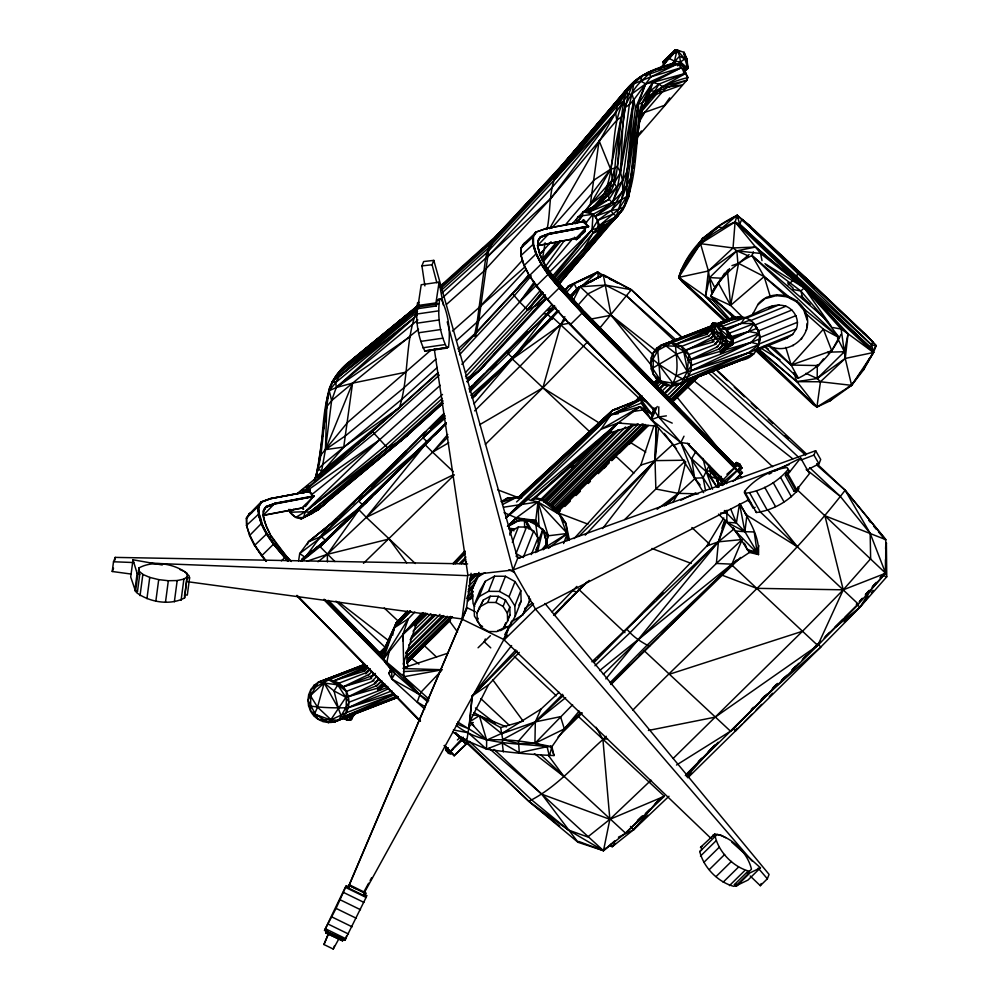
<?xml version="1.0" encoding="UTF-8"?>
<svg xmlns="http://www.w3.org/2000/svg" width="999" height="999" viewBox="0 0 999 999"><rect width="100%" height="100%" fill="white"/><g stroke="black" fill="none" stroke-linecap="round" stroke-linejoin="round"><path stroke-width="1.5" d="M424.725 709.103L391.795 678.995L391.808 670.341L389.573 666.52M664.185 63.886L664.185 60.827L675.087 50.262L679.158 51.611M364.722 664.385L318.369 682.217L314.073 685.401L310.776 689.672L310.602 711.051C316.346 722.776 333.441 726.635 342.882 717.07L394.405 694.667M318.369 682.217C328.259 676.735 341.308 681.568 346.353 691.408L346.166 712.786L342.882 717.07L340.996 715.571L338.286 708.179L334.041 690.921L324.151 683.016L318.369 682.217L307.942 700.224L308.579 705.794L310.602 711.051L328.296 722.602L331.144 721.503M579.158 711.063L564.348 728.92L551.898 746.703L554.02 755.556C531.618 754.695 508.853 752.497 486.563 749.138L486.65 740.122L479.345 715.696L474.05 712.549M712.112 325.686L660.876 345.417C642.744 354.932 650.599 385.414 670.804 385.801C680.094 374.937 676.473 359.403 675.524 346.303L676.485 344.031L707.192 330.494M817.319 364.722L817.182 378.509L820.454 381.768L851.573 385.339L863.436 370.042L873.501 352.497L876.135 345.642L865.808 334.54L807.991 279.957L749.45 225.412L737.175 215.297C710.913 227.997 687.474 248.813 678.746 277.397L681.743 281.219L724.7 321.503M438.249 299.45L441.183 299.026C448.476 313.511 450.724 331.243 448.464 347.252L424.825 350.999C417.532 336.501 415.297 318.781 417.545 302.759L419.13 302.235M438.861 299.363L437.275 299.887L436.338 305.969L418.469 308.579L419.105 303.883M446.878 347.789C439.585 333.291 437.35 315.572 439.597 299.55L441.183 299.026M658.803 406.843L658.666 416.958L680.868 442.507L710.301 489.06M290.147 560.639L276.898 544.88L270.829 535.851C267.045 526.923 262.088 519.455 263.436 510.551L266.034 506.543L274.725 503.459L263.024 515.459M576.548 238.286L537.549 245.604L549.163 233.479L540.559 236.701L537.962 240.709C536.925 253.521 544.443 264.947 551.423 275.037L545.342 265.996M718.556 487.337L717.145 477.597L721.041 476.498L722.215 485.452M456.293 725.474C482.355 745.828 516.308 742.582 547.09 746.715L549.388 756.081L551.898 746.703L547.09 746.715L534.927 743.331L535.314 721.877L540.983 709.103L559.09 692.282M571.903 224.101L583.241 211.776L585.901 210.602L589.41 211.813C599.288 203.596 610.676 196.091 614.335 183.017C614.485 155.419 620.067 128.172 623.726 100.887C628.683 76.898 654.145 68.681 674.637 62.837C680.831 65.285 685.426 71.503 687.899 77.56L686.8 80.245L637.237 137.363M406.543 667.719L403.821 667.245L403.983 661.013M351.573 717.869L351.473 719.355L353.421 714.347L350.661 720.179L347.053 720.092L343.044 718.318L349.163 720.267L355.906 713.174L352.585 716.458L350.661 720.179L347.053 720.092L345.442 718.718M418.469 308.579L418.094 305.494L421.216 284.752L439.085 282.155L443.331 305.02M436.338 305.969L435.964 302.897L439.085 282.155M421.391 613.349L402.947 634.377L402.772 640.584L402.947 634.377L408.316 618.793L414.797 612.062M656.256 425.611L655.044 460.626L655.856 489.011L624.737 519.505M349.325 715.996L349.163 720.267L353.509 714.273L351.298 716.47L349.325 715.996L346.341 718.968L344.106 717.632M684.215 72.777L684.49 66.783M684.352 72.515L684.502 68.431M656.405 425.699L655.044 460.626L602.584 528.583M567.007 540.784L567.32 533.466L565.921 523.476C558.641 511.625 549.35 500.024 534.827 497.552M319.093 464.385L318.931 460.289C325.749 426.898 318.881 382.567 351.261 360.339L417.582 306.231L342.819 368.756C332.105 377.934 326.136 392.607 326.773 406.63C322.065 430.794 323.501 456.705 314.535 479.87L315.834 477.347L318.931 460.289L329.383 388.349L332.355 381.618L336.651 374.762L341.683 369.106L351.261 360.339L417.432 305.906M664.26 64.947L662.886 61.876L674.612 50.375L676.723 51.711M732.941 527.397L749.437 552.472L758.478 554.52C759.914 536.076 748.338 519.305 739.897 503.646M798.213 272.153L798.276 270.904L797.414 271.591L799.774 273.451M288.199 560.801L273.876 543.856L261.601 555.856L254.62 545.379L267.033 533.553C262.05 525.611 258.192 514.76 258.154 506.418L246.466 517.944L246.641 525.924L246.566 517.819M270.966 535.614L287.1 557.305M556.293 281.443L583.453 249.463L592.907 233.192L591.995 229.795L593.044 214.236C609.415 206.244 624.2 193.756 631.168 176.548L641.982 103.247L652.797 82.43L681.368 67.657L687.899 77.56C670.154 81.881 654.083 89.535 641.982 103.247L638.261 104.071L635.476 108.192L627.16 170.979L621.478 199.875L616.495 215.834L583.453 249.463L554.982 280.269M711.375 325.761L712.662 323.276L716.271 323.364L725.873 328.933L732.529 338.624L733.129 344.068C727.035 350.624 719.929 342.844 715.659 338.386L711.738 325.599L712.662 323.276C723.076 323.426 732.891 333.803 733.129 344.068L728.696 346.665L722.015 353.221M440.921 286.488L493.643 239.136L560.489 167.158L625.012 91.284C637.549 74.563 657.492 67.258 677.547 63.936L650.923 76.823L645.666 83.841L638.261 104.071L627.16 170.979L622.589 180.732L616.67 187.3L609.053 199.325L589.41 211.813L595.317 216.284L612.3 202.522C628.958 163.898 614.26 118.394 634.328 81.419C645.716 71.329 660.814 68.094 674.637 62.837L676.885 64.448M726.972 330.994L731.83 337.824L730.818 344.967L728.696 346.665L733.129 344.068M656.331 378.846L670.804 385.801L676.136 385.352L681.106 383.441L687.3 371.516L688.873 354.608C683.828 344.767 670.779 339.935 660.876 345.417L650.449 363.424L652.784 368.668L661.013 381.143L665.496 384.827M591.495 208.828L614.335 183.017C622.514 153.534 613.423 120.092 631.98 93.806C636.188 83.916 645.204 78.546 651.76 70.817M725.274 321.054L678.746 277.397L708.416 270.966L733.041 247.939L735.089 222.003L737.175 215.297L807.991 279.957L872.751 341.845L870.366 347.377L873.501 352.497L863.91 368.007M767.881 345.192C785.763 355.969 809.977 339.672 807.492 319.093C804.807 296.341 773.263 286.326 758.253 303.846L752.946 313.848L753.321 312.887M806.742 327.922L807.117 323.514M677.547 63.936L649.412 74.101L642.057 75.787L633.741 83.866L631.98 93.806L633.728 99.912L627.16 170.979L626.685 196.716L624.263 206.83L618.331 215.422L605.107 228.034L556.768 282.143M322.977 721.628L323.164 719.655L338.586 720.242L349.013 702.235L388.311 687.037M725.149 520.029L718.418 541.833L716.37 563.448L603.321 674.337M547.09 746.715L519.268 752.709L502.247 742.981L486.563 749.138L466.795 740.671L469.767 721.703L472.227 695.953L511.613 645.579M654.02 407.904L651.872 414.41L651.36 419.705L676.523 448.788M558.791 284.353L623.001 209.515L626.298 202.859L628.908 196.516L638.261 104.071L652.797 82.43L686.038 73.202L662.412 86.613L647.115 100.2L656.593 94.068L681.98 84.965L667.182 87.1L662.412 86.613L658.841 84.166L652.797 82.43L645.666 83.841L631.98 93.806L627.859 94.855L615.584 112.837L550.611 198.651L483.703 271.341L446.478 304.433M320.866 475.087L325.449 449.637L331.631 400.599L336.263 387.512L335.839 382.43L339.323 376.186L417.507 309.228L342.819 368.756L332.355 381.618L335.839 382.43L417.008 315.347M640.334 114.885L639.722 120.667C632.929 160.052 639.76 216.383 592.907 233.192L553.708 279.233M658.541 427.734L655.044 460.626L585.189 535.189M322.752 436.276L323.251 431.668M323.589 428.608L324.263 422.477M324.588 419.405L325.087 414.81M325.424 411.738L326.598 400.999L328.159 396.878M726.935 510.227L726.797 522.277L758.478 554.52L747.289 549.687L744.105 543.331M547.015 229.458C551.748 207.804 547.152 180.906 563.711 163.374L628.471 87.238L634.328 81.419L627.697 88.973M504.095 512.637L516.296 517.857L534.515 522.477L535.764 520.417L537.986 501.948L541.47 499.562L559.715 514.61L569.23 540.397M708.378 336.526L711.713 333.241L712.387 327.684L717.257 326.311L717.881 324.737L739.735 316.808C765.346 318.394 766.283 356.918 740.808 360.327L681.106 383.441L672.789 383.216L661.013 381.143L653.109 374.25L653.296 352.872L671.178 343.057L711.001 327.709M340.197 459.178L399.463 407.617C409.403 376.074 404.682 341.096 416.933 310.352M551.898 746.703C530.481 742.269 508.603 738.473 486.65 740.122L469.767 721.703L470.467 716.096M536.95 551.748L537.662 545.929M738.323 534.652L735.426 531.006L744.879 531.693L746.877 515.496L739.56 503.708L736.375 522.939L744.879 531.693L757.117 552.26L758.903 545.641M474.375 336.226L477.172 322.015L485.502 259.203L486.925 252.547L490.859 243.344L496.865 235.352L563.711 163.374L608.403 111.413M597.377 204.845C619.917 174.95 607.08 133.304 623.726 100.887L618.219 104.82L553.771 180.569L486.925 252.547L442.22 292.695M632.192 172.914L631.805 175.986L632.292 172.902M632.779 168.319L633.166 165.26M549.525 228.659L615.584 112.837L618.643 101.536L625.012 91.284L634.328 81.419M552.947 278.359L591.995 229.795L597.827 220.367L611.188 210.577L622.739 190.971L622.589 180.732L620.479 172.265L617.407 166.796L625.074 107.505L623.726 100.887M130.732 574L112.238 571.49L113.511 561.763L115.235 557.392L467.619 563.911M114.873 560.164L115.235 557.392M187.737 581.73L462.013 618.943L467.694 575.674L150.799 563.224M471.078 573.276L466.62 607.28L462.013 618.943M592.12 208.242L608.478 195.205L616.67 187.3L614.335 183.017L620.479 172.265L629.37 104.683L631.98 93.806M162.275 564.972L132.992 559.777L130.707 576.997L135.564 591.308L137.487 591.445L139.773 574.225L138.749 573.339L138.611 570.204M134.84 590.609L137.125 573.389L132.992 559.777M135.564 591.308L137.85 574.088L137.125 573.389M138.511 570.991L138.911 567.956C153.409 560.014 174.45 563.611 187.325 573.501L184.64 597.889C170.142 605.831 149.101 602.235 136.226 592.345M138.636 574.125L138.911 567.956M140.035 595.666L142.857 574.413L139.048 571.091M146.94 598.651L149.75 577.41L142.857 574.413M155.881 600.874L158.704 579.62L149.75 577.41M165.509 601.972L168.332 580.731L177.185 580.544L183.891 579.108L187.462 576.635M174.363 601.798L177.185 580.544M181.081 600.362L183.891 579.108M189.598 577.859L187.312 595.067L184.827 594.904L187.113 577.697L189.598 577.859L189.011 575.736L184.765 571.903M365.634 665.609L328.659 679.857L310.776 689.672L308.679 694.73L307.942 700.224L318.044 719.243L323.164 719.655M328.659 679.857L337.674 684.814L346.353 691.408C349.762 698.064 349.812 706.218 346.166 712.786L330.694 719.979L328.296 722.602M631.206 180.507L628.908 196.516L626.685 196.716L614.972 203.197L595.317 216.284L599.65 225.362L618.331 215.422L612.524 220.429L592.907 233.192L599.65 225.362L618.793 209.153L626.685 196.716L631.168 176.548L639.472 113.799L641.982 103.247L650.337 90.909L658.841 84.166L686.038 73.202M671.178 343.057L688.873 354.608C694.193 364.385 691.071 377.959 681.106 383.441M732.529 338.624L731.942 339.672L733.229 342.57L728.296 336.263L725.873 328.933L720.279 325.15L711.85 324.101L709.927 329.058L713.373 335.901L711.151 338.087L713.373 335.901L714.71 327.322L714.235 324.163L712.662 323.276M885.576 549.013L886.388 542.894L886.762 576.773L860.064 607.092L820.866 646.977L687.811 777.809M441.57 287.612L490.859 243.344L557.704 171.366L633.741 83.866L650.923 76.823L681.368 67.657L645.666 83.841L633.728 99.912L622.589 180.732L612.3 202.522L589.41 211.813M755.094 350.012L813.411 404.72L816.92 407.055L820.454 381.768L845.254 358.441L873.501 352.497L871.702 345.017L741.807 219.393L739.697 224.226L870.366 347.377L804.245 288.199L755.581 247.053L735.089 222.003C710.027 232.33 687.1 250.799 678.746 277.397L726.922 321.603M632.941 168.294L633.378 165.222M633.816 162.15L634.477 157.542M634.914 154.47L639.722 120.667L642.394 108.441L648.114 98.064L652.797 82.43M729.307 346.004L723.751 351.448L729.307 346.004L729.532 344.543M298.564 561.076L299.7 553.583L308.466 541.808L336.7 519.08L308.466 541.808L307.255 544.617M542.507 258.629L545.129 242.782M577.385 289.66L577.897 287.899L600.811 276.298L578.658 287.525L570.329 296.803M503.583 507.205L537.986 501.948L548.151 535.402L545.417 547.277L567.32 533.466L537.986 501.948L528.983 499.887M506.481 726.935L479.345 715.696L469.767 721.703L470.529 717.17M617.407 166.796L614.635 168.094L608.478 195.205L609.053 199.325L612.3 202.522L614.972 203.197M628.746 194.268L629.283 191.234M629.807 188.187L630.344 185.14M791.895 310.015L754.345 325.274L758.416 330.894L759.989 337.5L758.84 344.093L796.39 328.821C799.699 319.855 794.567 309.827 785.938 306.231C770.279 301.273 756.418 315.085 741.87 318.469M734.003 466.108L736.488 462.574L739.697 464.098L741.87 467.944L738.548 471.228M620.479 172.265L633.728 99.912L629.37 104.683L625.074 107.505M885.564 547.415L886.388 542.894M347.053 720.092L346.341 718.968L346.865 716.096M395.454 626.323L396.029 623.289L405.469 613.136L402.447 618.381M443.044 403.321L407.517 435.239L330.194 498.888L318.069 509.977L301.174 518.856L295.766 517.382L291.983 514.56L289.96 512.262L290.522 509.478M585.514 210.777L590.284 204.633L610.614 169.206L621.216 117.095L616.758 120.242L550.611 198.651L443.094 297.29M326.673 931.455L343.419 939.072L342.557 940.821L325.911 933.041L326.561 930.019M488.586 250.761L478.833 320.242L475.649 335.826M427.834 701.997L394.942 673.563L386.438 664.085L389.36 650.486M392.619 635.376L394.243 627.822L405.469 613.136M673.813 63.861L677.11 49.987L684.103 52.398L686.95 58.966L687.787 68.431L683.94 72.403M430.407 350.574L347.577 422.415L320.504 455.532L315.871 476.511L313.911 480.569M719.829 351.598L725.399 346.166L732.317 344.892L733.016 341.783L731.83 337.824L728.296 336.263L714.235 324.163L711.738 325.599L709.927 329.058L705.469 333.429M609.053 199.325L583.241 211.776L582.355 215.759L576.91 223.264M546.416 541.308L543.031 530.457L548.151 535.402L545.417 547.277L546.79 543.806L546.653 539.647M348.139 887.886L349.438 884.839L365.896 892.881L365.721 893.643L364.598 895.916L348.139 887.886L348.514 886.75M685.714 461.725L678.259 493.369L672.889 502.41M537.512 551.648L543.019 529.37M524.2 265.172L529.195 275.412L536.201 286.114L548.501 274.013L541.446 263.674L536.376 253.596L524.063 265.547L521.128 255.432L533.466 243.981L533.404 236.576L536.238 232.218L523.926 243.594L520.941 248.252L521.166 256.069L521.078 247.977L533.404 236.576M581.231 221.928L583.466 219.78L587.724 225.961L576.798 237.562L576.236 239.673L580.044 236.938M363.711 664.747L323.339 680.307L324.151 683.016L317.532 707.167L313.811 715.646M526.773 343.656L557.654 310.814M485.364 444.368L542.894 387.799L560.714 324.837L564.885 316.683M628.334 195.704L624.263 206.83L616.495 215.834L601.111 228.971L583.453 249.463M303.534 516.958L301.174 518.856L303.521 517.644L305.307 511.713L379.495 439.885L440.234 385.327M521.078 247.977L523.926 243.594L526.461 242.645M437.325 367.445L401.798 399.35L322.827 464.498L318.157 469.093L315.871 476.511L316.995 473.826M258.941 513.823L246.528 525.399L249.6 535.501L261.276 523.613C262.987 519.955 256.468 511.8 258.891 506.418L261.713 502.06L270.567 498.738L309.965 491.308L270.155 498.576L261.126 501.948L249.325 514.023M263.936 509.34L266.034 506.543M540.559 236.701L538.461 239.498M538.036 248.152L540.909 256.88L538.161 247.752M403.221 664.11L416.87 621.977L425.174 612.837M318.931 460.289L320.504 455.532M363.973 894.305L366.683 895.628L366.084 897.452L344.842 940.334L324.525 930.406L345.304 887.287L346.366 885.701L349.076 887.025M324.525 930.406L336.051 908.378L346.366 885.701M344.842 940.334L346.528 936.038M364.598 895.916L364.972 894.792M574.063 538.611L640.834 465.097L654.07 425.362M393.606 630.357L396.029 623.289L407.617 610.876M660.564 382.442L657.704 350.399L656.593 348.589L660.863 346.84M798.213 272.14L796.628 276.323M428.683 700.724L419.842 694.767L391.795 678.995L394.942 673.563L383.241 659.253L394.243 627.822L410.139 610.739M721.927 528.121L724.4 521.116M488.573 250.774L495.304 237.35L504.595 228.609M545.279 548.076L546.79 543.806L544.617 533.678M333.766 381.568L335.277 377.347L338.386 374.325M714.135 288.786L710.689 296.179L734.602 318.544M712.399 291.371C722.389 276.323 735.539 263.336 751.985 255.519L753.333 251.873M563.573 543.531L567.32 533.466L545.054 536.188L546.79 543.806L543.369 549.787M542.869 529.258L538.199 541.558L535.664 523.301M667.182 87.1L662.512 91.696L656.955 91.371L648.114 98.064L640.958 112.188L656.593 94.068L656.955 91.371L686.8 80.245L662.412 86.613M729.47 318.831L712.874 300.324L705.494 296.291L678.746 277.397L700.511 243.669L702.584 238.212L718.718 226.773M605.831 678.908L718.418 541.833L726.61 520.392M351.473 719.355L353.384 715.671M711.85 324.101L709.927 329.058L712.387 327.684L707.092 334.315M758.041 345.929C761.325 339.897 760.251 331.955 755.656 326.923M406.83 612.05L396.029 623.289L382.729 657.504L386.438 664.085M112.238 571.49L113.524 568.206M424.9 285.901L421.928 265.896L423.651 261.538L433.803 260.377L517.657 558.341L513.061 570.004L535.452 609.04L752.097 861.038M436.863 282.792L432.08 264.747L433.803 260.377M446.141 422.989L425.961 442.52L425.087 444.73L366.308 517.37L327.322 554.333L318.007 561.763M390.884 668.319L388.848 673.501L391.795 678.995M339.26 938.148L333.241 949.05L323.938 944.517L328.708 932.991M474.812 606.256L473.114 603.783L472.04 589.273L478.996 572.427M472.04 589.273L479.77 573.613M348.351 887.224L467.107 607.729L475.387 611.763M333.241 949.05L334.528 945.778M482.579 626.473L480.169 625.149L474.413 616.033L474.075 605.544L480.044 590.409L485.214 581.368L494.493 576.186L505.419 576.273L515.047 581.58L520.804 590.696L521.141 601.173L515.172 616.321L510.002 625.362L500.724 630.531L497.602 630.519M474.075 605.544L479.245 596.515L485.214 581.368M477.01 612.999L483.304 600.087L490.209 596.228L498.351 596.291L505.519 600.249L509.802 607.03L510.052 614.847L507.617 621.028L503.771 627.759L496.853 631.605L488.723 631.555L481.555 627.597L477.272 620.804L477.01 612.999L483.304 600.087M509.815 535.039L511.463 530.856L518.381 526.997L526.51 527.06L533.678 531.018L537.962 537.799L538.211 545.604L535.464 552.597M479.245 596.515L488.523 591.333L494.493 576.186M477.272 620.804L478.246 618.331M480.869 606.268L487.774 602.422L490.209 596.228M512.325 542.37L518.381 526.997M488.523 591.333L499.45 591.42L505.419 576.273M487.774 602.422L495.916 602.484L498.351 596.291M526.51 527.06L516.046 553.608L522.027 556.905M485.302 638.985L484.215 641.733L490.759 647.876M507.617 621.028L507.367 613.224L503.084 606.43L505.519 600.249M523.226 557.567L533.678 531.018M515.172 616.321L514.835 605.844L509.078 596.728L515.047 581.58M507.367 613.224L509.802 607.03M531.356 554.57L537.962 537.799M503.771 627.759L505.719 622.814M514.835 605.844L520.804 590.696M364.061 893.143L503.883 639.547L508.479 627.884L505.719 626.535M710.876 838.261L504.12 639.909L508.716 628.234L533.541 603.833M510.002 625.362L511.638 621.228M511.538 621.715L522.814 614.822L525.636 607.679M522.814 614.822L530.556 599.163M757.866 304.807L766.483 297.44M766.108 298.401L776.398 295.604L776.772 294.643M776.398 295.604L787.162 296.84L787.549 295.879M807.105 320.067L803.795 310.077L796.79 301.923L797.165 300.961M803.795 310.077L804.17 309.116M793.069 345.804L793.456 344.842M801.31 339.398L801.685 338.436M806.23 330.357L806.618 329.395M800.861 460.077L813.948 455.082L815.659 450.711L820.703 459.49L818.98 463.861L806.53 470.229M750.212 875.998L760.314 885.701L761.176 883.516M760.314 885.701L767.357 878.783L769.08 874.412L544.979 603.458M755.868 349.762L816.92 407.055L829.957 400.936L851.573 385.339L852.659 382.654M324.837 502.647L323.876 504.97L320.392 507.679L401.698 440.234L407.517 435.239L411.238 430.519M657.242 406.456L651.36 419.705L653.458 421.566M610.963 684.527L731.905 564.16L741.62 540.884M348.214 887.137L467.107 607.729M323.938 944.517L328.821 933.066M641.021 112.2C644.28 101.274 654.033 94.281 658.841 84.166M840.883 334.365C832.704 353.758 817.107 368.956 798.351 378.196L764.198 346.241M733.216 728.833L735.501 730.918L736.675 728.346M402.647 616.745L396.029 623.289L382.08 653.796L382.729 657.504L385.202 661.001M685.314 775.661L817.744 645.441L843.256 589.822L870.641 558.778L870.166 533.354L845.142 490.247L816.707 463.586M621.091 349.638L584.228 311.626L734.74 464.897M659.627 68.894L677.11 49.987L687.412 62.075L684.103 52.398L683.541 53.596L686.95 58.966L687.787 68.431L683.316 71.853M729.407 268.619L727.597 272.44L730.606 305.382L743.83 318.406M796.615 276.323L792.569 280.694M325.911 933.041L326.96 931.031M610.289 187.8C605.968 198.726 597.002 206.868 585.901 210.602L595.804 205.482L596.578 205.881M664.31 433.404L673.651 445.354L680.868 442.507L684.003 436.201M863.436 370.042L865.122 366.658M469.767 721.703L488.436 684.864L519.268 652.397M573.226 300.374L580.182 286.775L603.271 274.663L631.331 289.722L682.504 337.724M430.606 439.048L426.348 442.282L425.087 444.73L320.055 546.64L302.672 560.514M705.569 490.734L703.109 477.797L709.128 465.522L717.594 478.171M865.683 365.534L869.167 358.903M873.338 350.949L876.135 345.642L865.808 334.54L863.223 332.979M309.69 489.86L308.216 491.82L309.927 489.81L309.253 491.87L313.174 496.653L305.432 506.58M287.262 557.105L291.371 561.488M391.695 668.244L388.848 673.501L391.808 670.341L387.687 664.51M364.136 891.433L368.619 883.228M370.117 880.506L371.616 877.771M504.745 634.702L508.479 627.884M838.411 338.624L831.73 350.761L828.283 353.609M509.927 533.541L511.463 530.856M535.914 549.65L538.211 545.604M507.742 618.881L510.052 614.847M518.918 605.057L521.141 601.173M638.636 123.002L644.842 112.188L662.512 91.696M614.335 183.017L612.624 179.545L590.284 204.633L604.457 193.606L612.624 179.545L610.614 169.206L599.088 140.734L590.284 204.633L584.253 211.738M517.357 498.289L599.075 422.752L610.864 414.81L640.097 406.68L651.872 414.41L655.756 407.792M575.711 220.791L577.934 217.02L580.481 215.372M703.671 492.657L694.667 478.196L691.62 458.716L695.978 451.398M723.813 517.981L706.88 545.966L594.243 662.312M724.55 273.239L710.689 296.179L722.277 306.443M394.942 673.563L383.241 659.253L408.316 618.793L394.243 627.822L382.08 653.796L385.102 648.551L379.47 654.033M844.217 622.065L860.064 607.092L873.213 586.288M566.358 289.448L568.531 286.064L597.639 272.078L606.98 277.285M386.625 685.564L345.916 697.29L330.694 719.979L314.96 714.297M685.764 263.137L681.018 270.517L700.511 243.669L717.719 226.761L737.175 215.297L738.011 217.894M249.4 513.436L246.591 518.518L249.413 514.148M246.491 518.394L249.263 513.873M261.713 502.06L258.441 506.281C257.13 520.392 265.871 532.966 273.626 543.956M261.588 501.96L258.753 506.331L258.803 513.748M266.184 506.993L263.474 511.251L266.134 506.68L274.725 503.459L314.198 496.178M521.103 248.676L523.788 244.018M535.651 232.093L532.679 236.576L532.729 244.031L535.801 253.771M535.801 232.055L532.954 236.438L532.854 243.943M540.646 236.838L538.061 240.834L538.124 248.027M638.623 122.353L639.722 120.667L638.261 104.071L627.122 184.877L621.478 199.875L611.188 210.577L595.317 216.284M874.462 348.201L876.135 345.642L871.702 345.017L739.697 224.226L735.089 222.003L700.511 243.669L708.416 270.966L711.775 292.744M797.939 486.813L798.963 488.623C788.823 501.286 772.489 510.439 756.405 512.512L744.567 491.446C754.707 478.771 771.041 469.63 787.125 467.544L789.06 470.979L785.351 475.711L794.118 491.321L796.74 489.71L809.44 473.638L800.686 458.029L774.437 471.316M744.567 491.446L745.591 493.244C761.675 491.171 778.021 482.017 788.149 469.355L789.585 471.928M718.106 324.962L730.918 320.03L744.954 317.657L741.133 323.389L727.26 330.045M755.207 350.999L786.975 338.074L792.682 334.378L796.39 328.821M757.105 349.625L816.92 407.055L851.573 385.339L873.501 352.497L804.245 288.199L735.089 222.003L870.366 347.377M715.871 286.189L721.078 278.421M365.622 897.202L366.683 895.628M618.219 104.82L626.885 91.995L625.012 91.284L557.704 171.366L622.477 95.23L626.885 91.995L627.859 94.855M308.554 491.645L309.802 489.797M608.503 417.47L599.075 422.752L612.649 410.277L643.281 398.526L610.864 414.81L600.998 429.333L505.719 517.932M697.339 245.754L702.584 238.212L704.407 238.037M759.864 338.936L691.533 365.434L687.3 371.516L676.373 375.724L658.491 364.048L651.186 357.929M723.501 329.021L741.133 323.389L754.083 323.626L748.563 331.556L732.08 339.648M444.28 745.691L454.12 755.694L467.919 742.432L465.721 740.222M734.814 480.107L742.444 472.589L740.234 470.379M448.751 442.744L432.617 452.172L425.087 444.73L323.064 542.395L320.055 546.64L334.915 561.563M640.659 112.113L650.998 97.465L656.955 91.371L650.337 90.909M669.705 97.877L664.385 105.395L641.296 113.611M847.552 387.512L851.573 385.339L862.149 370.479M728.009 269.73L718.418 283.142L730.606 305.382L764.16 276.573L751.985 255.519L823.663 317.195L839.41 337.812L823.388 329.195L804.807 312.687M669.63 57.842L675.087 50.262M599.775 277.372L603.271 274.663L611.113 315.234L651.111 364.96M534.228 282.018L519.692 302.023L461.863 364.298M545.117 267.02L564.198 240.759M677.647 65.734L680.431 61.975L684.927 58.866L684.103 52.398M815.721 366.795L818.506 365.584L823.488 358.866M609.378 845.728L612.25 846.715L633.728 829.645L636.226 826.285M553.908 305.469L514.797 355.681M564.885 290.921L568.531 286.064L590.434 276.473L597.639 272.078L599.812 274.226M661.176 68.082L668.643 58.229L677.11 49.987L679.682 51.424M317.42 477.46L343.743 447.053L399.463 407.617L438.436 372.615M623.001 209.515L612.15 221.641L610.202 222.715M614.635 168.094L610.614 169.206L592.307 193.182L565.147 225.162M366.658 502.41L299.7 553.583L305.244 557.33L328.234 526.011L396.566 460.826M599.937 327.897L631.331 289.722L679.982 335.764M632.804 710.164C703.546 636.975 782.816 571.216 845.142 490.247L817.232 465.447M300.524 561.026L323.888 541.745L345.604 521.628M745.604 490.896L744.317 492.557L753.071 508.166L755.107 507.342M605.357 848.288L603.483 850.686L578.021 842.294L528.808 801.31L466.258 742.644M835.251 627.335L860.064 607.092L868.456 596.341M871.265 592.757L873.126 590.372M326.673 501.436L323.876 504.97L319.193 508.454M485.539 363.449L480.869 369.355L467.12 381.705M487.2 361.663C482.155 369.33 474.5 374.725 466.171 378.334M785.351 475.711L787.986 474.1L800.686 458.029M425.05 706.68L417.27 702.035L419.842 694.767L383.241 659.253L402.947 634.377L423.052 612.624M418.544 329.245L352.547 383.154L343.743 447.053L325.449 449.637L326.773 406.63L331.631 400.599L329.22 390.734L335.839 382.43M670.504 56.918L674.362 52.11L669.342 58.029M542.207 291.72L527.572 309.927L465.534 376.735M638.511 134.553L641.433 130.944M615.009 843.306L612.25 846.715L610.476 844.33M541.558 263.699L529.258 275.799L524.063 265.422M671.465 64.685L679.645 56.231L677.11 49.987M717.881 324.737L720.679 329.121L722.065 336.925L714.672 344.23M742.432 472.614L740.933 473.751L582.517 312.675L570.267 324.725L547.29 299.513L536.201 285.826M558.603 284.216L605.107 228.034L601.111 228.971M623.801 93.869L625.799 91.458M628.783 87.862L634.29 82.567M618.443 837.162L633.728 829.645L655.644 803.221M534.565 284.228L519.692 302.023L527.572 309.927L541.908 302.372L546.553 298.364M546.465 269.992L573.226 237.962M586.113 222.54L593.044 214.236L597.827 220.367L598.151 227.922L591.995 229.795L549.275 272.477M547.902 310.764L549.875 308.416M564.61 290.771L568.531 286.064L597.639 272.078L598.538 277.947M639.872 118.119L644.842 112.188M542.07 549.4L546.79 543.806M660.327 68.669L666.345 61.576M558.703 284.39L615.596 217.108L609.402 224.113M553.583 174.85L586.413 137.6M606.568 113.886L608.578 111.526M611.613 107.967L613.623 105.594M617.657 100.849L619.667 98.476M625.724 91.371L622.689 94.93L625.674 91.346M627.734 88.998L631.768 84.253M616.758 120.242L615.584 112.837L552.347 187.213L485.502 259.203M539.822 254.57L551.061 241.746M546.665 298.501L480.869 369.355L475.062 374.35L468.319 378.309L544.218 295.654M545.916 297.652L475.062 374.35L467.033 381.556M557.954 283.491L605.107 228.034M559.403 283.204L562.412 279.658M564.423 277.297L615.596 217.108M642.032 108.017L650.998 97.465M458.991 351.486L512.624 293.743L528.696 274.85M541.758 259.515L556.83 241.808M531.231 275.861L514.185 295.904L459.515 354.782M543.256 261.726L560.302 241.683M576.336 222.827L582.355 215.759L593.044 214.236L583.241 211.776M540.534 290.259L525.399 308.042L465.472 372.59M551.635 277.223L591.995 229.795M542.644 292.22L527.572 309.927L543.381 292.819M332.217 496.515L318.069 509.977L318.032 509.328L301.174 518.856M432.617 452.172L447.752 434.478M473.976 403.796L512.3 358.978L558.978 310.814M611.45 107.867L613.486 105.507M616.533 101.973L619.58 98.426M671.378 64.598L674.412 61.089L680.431 61.975L687.787 68.431L686.713 61.039M677.372 65.509L680.431 61.975L679.645 56.231L684.927 58.866L687.787 68.431M589.522 431.543L512.3 358.978L512.037 357.879L557.604 311.001M569.78 297.14L577.897 287.899L600.312 276.623M464.41 564.298L466.458 561.962M562.599 694.305L535.314 721.877L518.518 741.033L519.268 752.709M551.535 228.321L594.118 179.995L610.614 169.206M554.707 305.806L508.329 353.858L469.518 392.008M566.008 292.982L574.225 283.654L577.147 289.96M565.784 319.093L519.967 366.271L474.637 410.851M577.959 305.294L588.099 293.793L605.444 285.09L631.331 289.722L630.269 290.472M587.749 341.72L542.894 387.799L479.682 424.7M595.679 206.318L607.167 194.106L608.478 195.205M469.542 389.935L552.235 304.533M564.46 290.684L568.531 286.064L571.478 286.064M569.805 297.065L577.897 287.899L580.182 286.775L605.444 285.09L626.535 295.916L676.535 340.359M552.047 319.368L551.51 317.932L557.529 311.126M570.566 296.378L577.584 288.436L587.287 283.591M571.241 296.616L576.361 290.821L571.178 296.441M571.091 297.078L580.182 286.775L653.184 354.707M721.303 484.827L717.095 480.956L721.041 476.498M866.133 593.856L869.167 590.409M872.214 586.975L876.26 582.392M880.306 577.809L884.103 574M686.638 776.735L714.46 745.341M532.829 500.062L608.541 433.504L617.882 423.027L640.097 406.68L648.363 415.372M536.126 285.602L519.692 302.023L512.624 293.743L529.033 275.387M542.357 260.477L559.79 240.984M575.174 223.788L582.355 215.759L577.934 217.02M535.164 306.318L545.454 294.805M597.539 204.82L607.167 194.106L604.457 193.606M639.41 398.589L560.714 324.837L552.909 317.682L551.573 317.694L557.829 310.726L512.037 357.879L512.799 358.191M794.355 373.626L798.351 378.196L791.183 365.047L823.388 329.195L831.73 350.761L791.183 365.047L767.507 344.792M860.151 600.686L862.237 598.364M865.359 594.88L868.481 591.408M872.651 586.763L874.737 584.44M730.581 336.838L748.563 331.556L759.29 333.429L751.211 342.357L690.796 370.929L687.3 371.516L676.56 354.121L665.996 345.841L660.876 345.417M880.244 577.797L883.341 574.375M551.573 317.694L557.767 310.901M570.142 297.327L579.42 287.15L602.772 274.987M446.803 748.975L445.716 748.488L445.716 750.149L448.526 753.308L463.211 737.2M735.164 465.284L737.212 463.024L739.697 464.098L741.87 467.944L738.523 471.103M615.584 112.837L553.771 180.569L618.643 101.536L555.432 175.874L488.586 247.864L441.595 290.06M647.115 100.2L649.874 97.19L645.779 101.299M551.51 317.932L557.717 311.139M467.907 742.457L454.12 755.694M479.183 307.417L522.514 260.19M593.793 207.68L595.804 205.482L588.149 210.427M512.624 293.743L529.433 275.512M570.654 297.078L580.182 286.775M711.738 325.599L714.71 327.322L717.582 331.993L718.031 335.826L712.324 341.67M859.14 601.873L862.324 598.438M865.496 595.004L869.742 590.421M872.914 586.987L885.626 573.251L885.801 539.647L845.142 490.247L885.801 539.647L824.924 515.771L797.627 490.172M496.865 235.352L510.477 221.266M514.685 216.733L535.714 194.093M537.824 191.833L550.437 178.247M678.483 65.222L680.569 62.974L686.588 67.832L684.352 69.98M526.148 269.28L477.172 322.015L456.543 340.547M529.383 275.075L475.149 333.479L457.967 348.913M493.506 354.87L502.972 344.68M507.167 340.147L511.376 335.627M513.474 333.354L527.147 318.644M533.454 311.85L542.919 301.661M453.608 564.035L465.272 551.51M441.308 670.853L421.178 691.995L419.842 694.767L403.971 676.723L402.947 634.377L423.164 612.699M645.816 101.486L649.874 97.19M583.99 311.888L561.825 287.15L584.215 311.651M515.871 649.999L472.227 695.953L468.793 728.82L486.65 740.122L508.591 730.344M552.072 611.888L576.86 586.413M554.333 615.459L582.155 586.438M452.984 563.536L464.722 551.136M410.352 610.963L394.243 627.822L410.776 611.475M455.482 563.773L465.147 553.658M518.181 352.597L522.477 348.127M453.309 563.736L465.209 551.386M461.263 563.773L465.584 559.278M472.09 714.859L479.345 715.696L500.674 727.584L502.747 739.622L518.981 743.643L534.927 743.331L572.614 704.732M610.826 683.865L658.116 637.387M661.338 634.04L667.769 627.347M490.122 368.918L527.447 331.668M734.352 464.772L736.488 462.574L737.212 463.024L735.027 465.184M721.053 482.017L737.274 465.322L736.488 462.574L733.254 465.771M733.965 528.995L718.418 541.833L629.832 632.941L594.954 665.759M444.63 415.534L422.964 437.799L427.472 442.107L358.641 501.036L321.191 536.513L308.466 541.808L336.651 519.143M688.386 776.523L691.608 773.214M548.151 535.402L538.973 526.548L535.764 520.417L516.296 517.857L508.503 525.274L516.296 517.857L537.986 501.948L559.715 514.61M630.481 826.423L633.728 829.645L638.099 825.199M641.37 821.865L647.914 815.196M518.206 352.697L521.49 349.388M529.033 341.708L535.501 335.152M539.847 330.719L548.439 322.028M829.957 400.936L833.041 397.802M673.151 758.453L802.509 631.256L843.256 589.822L885.626 573.251L885.501 559.64M648.426 730.456L715.147 717.157L817.744 645.441L858.353 604.145L885.626 573.251L870.166 533.354L840.346 496.441L809.64 467.644M735.501 730.918L742.045 724.275M744.218 722.065L751.847 714.31M756.193 709.877L761.65 704.332M769.267 696.59L772.539 693.256M520.292 339.648L522.452 337.462M580.644 712.437L564.348 728.92L534.927 743.331M609.989 682.742L646.94 645.354L736.575 560.064M346.428 509.752L443.581 413.798M722.727 485.389L740.222 467.744L741.87 467.944M606.718 648.663L642.32 613.773M646.703 609.353L654.357 601.635M656.555 599.425L663.124 592.807M637.599 79.683L642.057 75.787L640.621 81.056L645.666 83.841L635.476 108.192L633.728 99.912M599.662 202.785L602.747 199.688M312.987 496.978L302.297 507.704L301.261 507.654L303.546 508.978L301.96 507.892M686.35 774.213L718.219 742.232M411.975 457.579L419.605 449.95M423.976 445.591L430.557 439.023L421.928 447.564M469.08 726.76L472.265 723.576L472.065 722.602L473.301 722.564M777.859 683.928L730.531 731.206L676.51 765.034M782.267 679.532L784.465 677.334M792.17 669.63L795.466 666.333M803.171 658.641L806.48 655.344M444.105 414.011L429.907 428.146L437.599 420.741M470.329 387.924L472.515 385.751M474.687 383.579L484.527 373.801M486.713 371.628L507.467 350.974L555.806 307.242M366.034 502.46L372.615 495.891M376.998 491.52L383.579 484.952M389.061 479.483L395.641 472.914M400.025 468.543L425.961 442.52M370.542 677.359L373.851 674.063M411.463 636.613L433.578 614.572M470.067 578.234L474.5 573.826M546.378 502.222L619.368 429.52M660.289 388.773L664.722 384.365M374.425 683.204L378.846 678.796M407.567 650.187L441.82 616.083M468.331 589.672L474.962 583.066M552.297 506.031L634.065 424.6M664.997 393.793L673.838 384.99M714.722 344.268L718.031 340.971L714.697 344.255M517.295 651.073L472.227 695.953L488.436 684.864M553.571 614.947L586.7 582.205M436.076 433.541L441.595 428.059M472.49 397.34L512.2 357.867L472.577 396.828M366.596 672.339L369.917 669.055M416.346 622.964L425.187 614.185M540.172 500.049L602.085 438.598M656.256 384.827L659.577 381.531M578.758 536.413L655.044 460.626L672.939 444.355M464.023 741.158L466.208 738.985M762.212 698.451L764.41 696.266M773.214 687.549L776.51 684.278M777.921 684.103L730.531 731.206L644.268 650.811M781.218 680.819L786.737 675.336M792.244 669.867L798.85 663.299M802.16 660.002L809.877 652.347M813.186 649.05L820.891 641.383M824.2 638.099L858.353 604.145L759.964 511.65M377.859 690.172L384.503 683.603M406.63 661.688L452.01 616.77M467.507 601.435L473.039 595.953M557.167 512.687L645.716 425.037M671.166 399.85L693.306 377.934M725.399 346.166L719.867 351.636L727.422 344.243L733.016 341.783M558.054 736.937L582.305 712.911M459.303 563.561L465.921 557.03M367.132 666.046L362.699 670.429L367.232 666.058M379.333 654.008L384.877 648.538M634.502 402.222L641.158 395.654M653.358 383.616L657.792 379.233M788.099 284.952L792.569 280.694M379.183 690.209L384.852 684.727M406.893 662.874L450.124 620.217M604.195 468.206L606.418 466.021M611.962 460.551L616.395 456.168M619.717 452.897L647.427 425.549M671.815 401.486L696.203 377.435M727.235 346.815L720.591 353.371L727.235 346.815L730.818 344.967L720.691 343.107L716.233 347.49M503.921 638.299L507.23 635.027M389.423 330.681L392.582 327.572M394.692 325.499L400.087 320.217M306.681 503.871L302.46 508.016L262.6 515.571M576.972 238.174L580.144 235.065M583.304 231.955L585.414 229.882M281.368 560.864L285.065 557.38M536.076 253.609C546.478 276.76 566.021 293.968 582.517 312.675L559.59 287.537L547.29 299.625L536.113 286.014M468.918 388.886L507.467 350.974L509.478 350.599M371.303 486.476L375.612 482.23M383.454 474.525L385.664 472.352M434.265 424.563L437.562 421.328M491.133 368.643L496.528 363.336M445.129 415.996L358.641 501.036L363.124 505.382L371.64 496.99M445.866 422.977L320.055 546.64L358.916 509.79L446.066 424.1M472.315 396.94L552.909 317.682M446.166 422.802L361.551 506.006L323.888 541.745L301.773 559.428L323.888 541.745L426.348 442.282M374.213 494.48L381.655 487.15M386.426 482.48L388.636 480.294M389.435 479.495L391.658 477.31M406.118 463.099L420.567 448.876M434.128 435.564L440.584 429.195M472.802 397.515L479.47 390.959M482.929 387.587L489.473 381.131M495.017 375.674L499.463 371.303M507.242 363.648L509.54 361.413M472.564 398.052L512.3 358.978L560.714 324.837L569.88 323.089M448.101 436.95L366.308 517.37L358.916 509.79L327.322 554.333L306.83 561.251M454.383 474.837L363.486 563.311M873.501 352.497L848.051 333.778L804.245 287.887L755.581 247.053L736.837 250.849L709.602 277.61L705.494 296.291L728.608 320.467M361.788 670.142L366.258 665.746M379.133 653.034L387.387 644.967M635.414 401.061L640.983 395.592M653.209 383.566L657.667 379.195M636.488 401.273L642.057 395.804M654.295 383.766L657.629 380.482M364.535 671.191L367.869 667.906M381.218 654.782L383.441 652.597M571.403 467.757L573.626 465.571M581.418 457.917L585.864 453.546M591.42 448.076L598.101 441.508M655.931 384.64L660.376 380.269M365.684 673.526L370.13 669.155M414.635 625.386L426.873 613.349M541.483 500.649L611.575 431.718M657.192 386.863L661.65 382.48M368.581 674.937L371.915 671.653M413.062 631.193L430.869 613.698M544.318 502.135L617.719 429.957M658.878 389.485L664.435 384.016M370.729 677.572L374.063 674.288M410.789 638.186L434.153 615.209M469.755 580.194L476.436 573.626M547.639 503.608L625.524 427.01M662.25 390.909L667.807 385.439M372.127 681.106L376.573 676.735M408.828 645.017L439.972 614.385M468.893 585.951L476.673 578.296M551.198 505.019L632.392 425.187M663.536 394.555L673.538 384.715M374.637 683.378L379.083 678.995M405.794 652.734L443.618 615.534M468.106 591.47L473.663 586.001M552.672 508.316L638.349 424.076M667.282 395.629L679.52 383.591M376.049 686.226L381.618 680.756M406.081 656.693L447.24 616.233M467.257 596.54L472.814 591.071M555.119 510.139L642.994 423.738M668.568 398.576L687.487 379.982M723.076 344.992L718.618 349.363L723.076 344.992L727.422 344.243C727.709 336.476 719.705 333.029 717.257 326.311M377.135 688.648L382.704 683.166M407.18 659.103L450.574 616.42M467.27 600.012L472.827 594.542M556.281 512.475L645.292 424.937M670.878 399.775L693.131 377.897M377.984 690.222L384.665 683.653M406.905 661.788L452.51 616.945M470.304 599.45L472.527 597.265M558.179 513.049L560.402 510.864M564.847 506.481L570.404 501.011M575.973 495.541L580.419 491.171M588.199 483.516L590.434 481.331M598.214 473.676L609.34 462.737M611.563 460.551L647.152 425.549M671.628 401.498L696.091 377.435M357.829 711.3L352.585 716.458L351.298 716.47M406.768 663.174L439.26 631.218M672.589 401.785L698.201 376.598M407.105 662.849L450.512 620.179M629.657 444.031L648.576 425.437M671.94 402.46L698.651 376.198M478.071 647.789L490.372 635.689M504.12 639.909L535.414 609.128L748.438 499.975M733.079 481.456L740.933 473.751M467.095 742.245L528.808 801.31C557.929 786.862 578.945 760.689 602.934 739.522L606.256 736.263M559.702 826.161L528.808 801.31L568.419 830.069L587.749 836.95L609.865 819.33L651.048 780.182M643.181 815.746L625.511 833.116L603.483 850.686L578.721 841.458L578.021 842.294L541.783 794.18L494.018 749.387M645.391 813.573L649.8 809.227M655.332 803.795L661.95 797.289M698.338 761.513L701.648 758.253M708.254 751.76L714.872 745.254M751.273 709.452L753.483 707.28M761.201 699.687L766.72 694.268M772.239 688.835L777.759 683.416M825.211 636.738L829.632 632.392M835.164 626.96L842.894 619.355M845.104 617.182L858.353 604.145L856.518 603.983M702.235 849.187L700.549 847.314L714.747 834.078L721.091 835.214L725.599 837.661M710.589 838.161L714.747 834.078M736.201 884.215L734.003 886.375C718.156 882.329 703.546 867.494 699.799 851.56L715.184 836.438C718.918 852.384 733.528 867.207 749.375 871.253M700.474 856.093L715.846 840.983M703.796 862.437L719.168 847.314M709.278 869.617L724.65 854.495M716.083 876.548L731.455 861.425M723.164 882.154L738.548 867.045M729.457 885.614L744.842 870.491M731.768 842.157L760.451 867.806L747.989 880.057L735.714 886.001L734.415 884.577L746.865 872.327L748.089 872.527L751.473 869.217C747.739 853.283 733.129 838.448 717.282 834.402L714.685 836.937L712.999 835.064M735.714 886.001L748.176 873.763L760.451 867.806M736.625 886.101L749.075 873.85M596.028 426.548L599.35 423.289M601.573 421.116L612.649 410.277L642.257 398.189M505.644 517.844L610.864 414.81L641.495 403.059L651.872 414.41L655.057 411.725L658.666 416.958L672.227 423.114M672.589 401.586L698.176 376.511M356.231 512.1L363.124 505.382M362.824 670.591L367.27 666.246M379.533 654.27L385.102 648.826M640.247 399.612L642.469 397.427M654.72 385.464L660.302 380.02M639.31 655.819L740.546 557.479M436.201 433.603L439.56 430.344M474.263 396.628L476.498 394.455M365.809 673.738L370.279 669.392M414.985 625.948L427.285 613.998M543.506 501.011L615.034 431.493M658.616 389.123L665.322 382.605M711.138 338.074L713.373 335.901L715.659 338.386L720.729 338.561L727.422 344.243M374.737 683.616L379.195 679.27M405.994 653.221L443.956 616.321M468.519 592.444L472.989 588.099M554.482 508.878L641.57 424.213M668.368 398.164L686.226 380.806M376.148 686.4L381.73 680.968M406.281 657.055L447.564 616.833M466.533 598.351L473.226 591.833M555.794 511.388L645.067 424.425M669.617 400.512L693.044 377.684M699.799 851.56L701.91 849.525M406.605 450.774L363.274 492.769L321.191 536.513L325.924 540.721M409.94 447.552L416.595 441.083M424.375 433.554L426.598 431.393M439.797 418.606L444.193 414.348M370.929 677.784L375.399 673.438M410.114 639.76L435.864 614.772M469.455 582.167L478.409 573.476M548.951 505.032L631.818 424.625M664.285 393.119L672.127 385.514M665.971 505.282L695.454 478.084M580.943 712.836L564.348 728.92L560.539 716.67L535.314 721.877L501.735 733.653L479.345 715.696L483.179 718.156M349.325 363.099L353.559 359.016L351.261 360.339L417.482 306.156L346.191 364.897L332.355 381.618L413.561 318.431L336.263 387.512L329.22 390.734M471.928 398.039L512.3 358.978M315.834 477.347L322.14 471.278L399.463 407.617M288.786 509.415L289.96 512.262L295.766 517.382L303.521 517.644L387.362 447.802L442.382 398.389M564.373 603.796L569.954 598.413M572.19 596.266L589.21 580.431M401.011 456.568L406.556 451.248M450.899 754.195L448.526 753.308L463.673 738.773M593.194 661.625L595.454 659.465M597.702 657.305L603.334 651.897M670.329 65.659L672.202 63.874L647.839 72.577L644.155 75.325M591.908 661.8L718.418 541.833L742.195 539.522L716.37 563.448L731.905 564.16L749.437 552.472L747.264 548.588M684.952 461.288L655.856 489.011L678.259 493.369L698.276 493.843M352.397 504.47L354.62 502.36M321.928 543.993L327.66 539.06M330.432 536.438L332.679 534.303M336.713 530.457L344.643 522.939M346.216 521.453L349.6 518.231M351.423 516.495L353.696 514.335M678.196 64.098L680.431 61.975L680.594 64.873M637.412 820.416L641.87 816.183M656.343 802.447L660.801 798.226L657.292 801.398M577.922 716.058L664.372 796.265L625.511 833.116L541.171 755.194M633.728 829.645L668.98 796.253M503.346 751.86L502.247 742.981L502.747 739.622L535.314 721.877L563.448 695.404M517.981 498.389L530.531 486.713M533.953 483.528L546.49 471.84M548.776 469.717L612.649 410.277L640.859 399.35L646.465 401.735M623.364 670.616L629.058 665.334M347.889 519.505L353.609 514.21M516.57 501.96L610.864 414.81L618.331 413.686M517.532 498.126L612.649 410.277L618.668 408.653M792.244 289.348L800.861 291.009L804.245 287.887L841.133 329.033L848.051 333.778L845.254 358.441L851.573 385.339M585.177 231.468L576.236 239.673L574.562 237.188M664.585 505.906L678.259 493.369L657.105 509.29M563.711 163.374L567.257 160.127M308.679 694.73L310.352 695.554L324.151 683.016L337.674 684.814L343.132 686.812L371.591 678.471M439.66 286.663L500.412 232.105M441.158 286.151L444.605 283.054M449.188 278.946L451.473 276.885M457.205 271.74L475.549 255.269M477.847 253.209L483.578 248.064M488.161 243.943L490.447 241.883M495.029 237.762L498.476 234.678M417.52 311.676L339.323 376.186L339.772 373.226L417.507 309.228M417.869 319.93L336.263 387.512L352.547 383.154L406.019 372.152M435.914 359.078L403.821 387.899L345.766 435.601L325.449 449.637L352.547 383.154L331.631 400.599M362.063 440.634L437.749 372.927M439.323 375.1L373.988 433.766L301.798 493.181M442.507 394.443L385.202 445.916L305.307 511.713L295.766 517.382M443.106 400.949L394.967 444.18L311.326 513.923L303.521 517.644M442.969 403.184L401.698 440.234L387.362 447.802L305.307 511.713L289.96 512.262L289.335 509.49M518.768 497.502L610.864 414.81M532.579 499.762L617.882 423.027L620.978 422.877M531.018 500.586L617.882 423.027L657.192 426.111M402.947 634.377L416.87 621.977M452.472 331.056L524.475 267.332M539.423 254.108L544.018 250.037M445.142 418.144L422.964 437.799L424.85 432.217L358.641 501.036L363.274 492.769L365.572 490.971M470.829 395.379L510.539 360.202M761.313 699.799L820.866 646.977L817.469 643.818M448.526 753.308L453.109 749.275M462.262 741.221L464.547 739.198M794.118 491.321L795.529 490.072M305.307 511.713L309.016 512.337L336.913 491.883L387.362 447.802L372.415 431.605L296.466 494.18M448.052 748.114L445.716 750.149L448.276 751.548M457.38 739.959L460.876 736.9M580.556 286.988L597.639 272.078M301.448 561.238L323.064 542.395M614.86 840.771L603.483 850.686L568.419 830.069L531.693 799.949L469.143 741.283M334.39 464.235L336.713 462.212M301.473 493.044L372.415 431.605M651.098 368.993L676.56 354.121L683.741 351.66L712 337.362M726.872 474.25L737.274 465.322L740.222 467.744L720.579 484.265M684.24 69.843L686.588 67.832L680.019 64.76L680.569 62.974L684.59 68.319L686.588 67.832M645.766 74.351L647.839 72.577L650.861 71.928M416.708 307.967L341.683 369.106L353.559 359.016M505.856 518.094L617.882 423.027L600.998 429.333L640.097 406.68L651.36 419.705L680.868 442.507L689.522 443.793M384.328 334.64L386.713 332.63M389.098 330.619L392.669 327.597M395.055 325.587L398.638 322.565M401.024 320.554L416.533 307.48M739.735 316.808L734.365 317.145L730.918 320.03L719.755 324.962M384.565 453.446L407.517 435.239L322.739 505.382L309.016 512.337L311.326 513.923L318.032 509.328M749.1 254.57L738.548 263.361L731.942 265.622M289.96 512.262L293.594 509.328M311.738 494.655L379.495 439.885L303.559 493.119M570.029 295.729L575.961 290.921M731.905 564.16L599.612 670.579M576.798 237.562L584.939 231.019M305.244 557.33L313.761 550.486M322.277 543.656L324.7 541.695M313.848 550.474L304.608 557.892L311.651 552.484M317.307 547.702L319.618 545.841M302.784 558.641L325.399 541.208M508.503 525.437L514.11 520.954M535.314 721.877L565.646 697.677M505.119 500.024L507.492 498.139L521.603 496.865M548.451 548.389L567.32 533.466M709.302 544.08L706.88 545.966L718.418 541.833M712.786 231.493L717.569 227.76M723.264 350.462L751.211 342.357L759.203 344.455L748.376 352.884L685.389 380.257L676.373 375.724M524.975 608.366L532.492 602.797M732.317 344.892L730.968 342.57L726.972 340.796L723.538 340.996L720.691 343.107L720.729 338.561L714.11 331.768L711.713 333.241M360.926 506.468L362.749 505.744M300.112 491.708L303.721 489.048M306.131 487.287L308.541 485.514M505.032 499.937L507.492 498.139L519.168 497.24M341.683 369.106L344.992 366.733M831.118 326.136L804.245 287.887L760.539 253.446L736.837 250.849L708.416 270.966L705.494 296.291L728.82 320.092M396.029 623.289L399.662 620.741M336.263 387.512L410.402 336.488M768.78 308.354L772.202 306.131M639.747 400.137L642.357 398.464M648.838 782.354L651.485 780.706M501.735 733.653L540.983 709.103M478.646 576.473L484.915 572.652M336.913 491.883L343.656 487.937M700.549 847.314L702.285 846.328M617.944 412.187L626.023 407.654M628.721 406.143L640.859 399.35L651.872 414.41M507.392 526.323L517.22 520.854L524.4 518.968M508.641 526.173L519.118 520.342M769.005 474.138L771.752 472.652M757.055 349.375L688.686 375.986L672.789 383.216L658.491 364.048M501.073 501.461L507.492 498.139M578.658 287.525L601.798 275.637L579.42 287.15M502.497 504.532L516.97 497.127L521.565 497.577M759.203 344.455L690.796 370.929L748.376 352.884L753.82 353.746L740.808 360.327L676.136 385.352L672.789 383.216M590.059 282.218L592.844 280.831M680.893 500.249L695.866 492.782M884.864 573.626L885.626 573.251L824.924 515.771L843.256 589.822L756.693 588.336L721.778 575.049M718.356 346.391L688.436 360.489L681.418 346.416L665.996 345.841L665.846 343.506L712 325.724M375.836 683.191L348.376 696.665L377.485 685.414M452.697 475.112L366.308 517.37L415.284 563.523M577.897 287.899L592.944 280.669M369.493 674.175L343.132 686.812L370.804 676.148M389.023 688.461L348.276 707.729C335.214 708.054 321.478 707.804 308.579 705.794M598.151 227.922L605.781 224.375L599.65 225.362M364.672 667.295L333.966 680.831L337.674 684.814L349.013 702.235M717.095 480.956L720.841 479.358L722.052 484.515M624.263 206.83L618.793 209.153L611.188 210.577L613.024 214.111L616.495 215.834M664.372 796.265L609.865 819.33L541.783 794.18L489.023 748.301M716.37 324.138L734.365 317.145L716.32 324.063M697.614 376.398L676.136 385.352L744.605 358.803L737.574 360.739M357.954 712.012L333.616 722.152L317.532 707.167L310.352 695.554M597.827 220.367L613.024 214.111M685.064 336.95L690.759 334.615M693.606 333.454L710.676 326.473M749.55 356.755L685.389 380.257L753.82 353.746M316.92 684.228L314.073 685.401L315.185 687.2M336.85 676.086L341.121 674.337M345.392 672.589L363.898 665.022M745.816 318.381L779.033 304.87M749.837 320.916L785.938 306.231M758.416 330.894L795.966 315.634M759.989 337.5L797.539 322.24M755.132 349.65L792.682 334.378M684.228 81.269L686.8 80.245M714.235 324.163L716.271 323.364M397.053 696.066L342.882 717.07L398.301 697.127L333.616 722.152L398.301 697.127M681.418 346.416L709.09 335.751M725.112 329.57L749.862 320.142M713.311 339.348L685.651 350.012L714.11 341.67M729.332 333.167L754.083 323.626M688.873 354.608L716.533 343.931M731.093 338.311L757.23 328.234M719.992 348.614L690.883 359.865L720.316 351.323M733.091 343.556L759.29 333.429M366.571 672.552L338.898 683.216L334.041 690.921L345.916 697.29M346.353 691.408L374.013 680.731M391.945 690.833L348.276 707.729L394.056 693.393M346.166 712.786L394.493 694.08M715.808 324.288L734.365 317.145M659.452 347.49L656.593 348.589L659.49 347.627M706.443 332.492L676.485 344.031L707.342 334.178M722.127 326.448L744.954 317.657M316.933 684.303L314.073 685.401L316.97 684.427M363.923 669.293L333.966 680.831L364.822 670.978M434.278 348.976L467.907 575.137L513.061 570.004L789.235 464.523M535.526 232.18L545.092 228.896L536.101 232.118L533.116 236.438L533.166 243.868L536.226 253.584L541.296 263.686M540.709 237.15L549.288 233.928M540.571 237.425L549.238 234.078L588.673 226.636M523.788 243.868L526.323 242.919M261.001 502.035L270.567 498.738M266.184 506.83L274.775 503.608M266.134 507.142L274.762 503.771L314.198 496.341M249.313 513.561L251.848 512.612M266.046 507.267L274.625 504.045L314.148 496.491M665.846 343.506L710.676 327.335M517.657 558.341L815.659 450.711M323.339 680.307L365.259 665.184M424.825 350.999L448.464 347.252M501.56 502.26L516.97 497.127L521.478 498.164M403.284 667.969L447.477 653.309M608.541 433.504L637.624 424.113M669.293 674.275L802.509 631.256L817.744 645.441M640.834 465.097L655.044 460.626L684.515 460.239M718.781 487.1L716.895 478.583L710.202 470.566L706.305 471.69L691.62 458.716M500.674 727.584L522.827 721.191M511.95 522.315L523.139 519.492M596.128 727.26L602.934 739.522L607.492 738.611M589.735 319.305L611.113 315.234L656.218 350.899M584.215 221.303L544.817 228.734M544.967 228.796L584.49 221.466M549.163 233.479L588.586 226.036M587.162 226.461L549.25 233.616L540.709 236.988L537.986 241.396L537.962 240.709M549.288 233.766L587.2 226.611M549.15 234.203L588.573 226.761M537.275 245.742L575.337 238.549M309.84 491.208L270.442 498.638M274.638 503.321L314.061 495.879M263.861 515.134L301.76 507.979M784.24 338.586L786.975 338.074M440.834 670.029L403.971 676.723L383.241 659.253M718.031 335.826L722.065 336.925L728.296 336.263M631.768 411.663L645.204 409.64L651.36 419.705L658.666 416.958L666.37 415.871M436.663 299.975L439.597 299.55M418.094 305.494L435.964 302.897M416.633 306.918L419.58 306.493M435.751 304.133L438.698 303.708M418.057 306.943L435.926 304.345M416.533 314.086L438.598 310.864M417.27 323.152L439.323 319.93M418.718 332.742L440.771 329.533M420.654 341.408L442.719 338.186M422.802 347.814L444.855 344.605M429.145 350.699L447.015 348.089M421.928 265.896L432.08 264.747M536.001 522.265L516.296 517.857L517.22 520.854L535.764 520.417M403.334 668.356L406.393 668.131M673.651 445.354L694.667 478.196L703.109 477.797M403.821 667.245L406.843 667.095M403.421 671.553L442.37 669.742L403.371 668.518M700.511 243.669L733.041 247.939L755.581 247.053L760.539 253.446L762.012 260.602M720.679 329.121L725.873 328.933M827.921 352.185L844.405 351.723L848.051 333.778L804.245 287.887L764.934 263.649M720.516 513.061L726.623 512.986L736.375 522.939L726.797 522.277L718.506 514.123M820.454 381.768L796.915 381.655L757.679 349.088M773.563 347.689L791.183 365.047L818.506 365.584M726.797 522.277L744.879 531.693L754.22 531.955L757.117 552.26L747.289 549.687M261.438 501.91L258.154 506.418C257.742 528.246 274.5 545.566 287.675 561.188M113.511 561.763L133.704 562.549M721.453 278.209L709.602 277.61L715.184 288.224M544.08 313.761L547.514 313.961L551.673 318.743M714.11 331.768L721.515 333.241M137.85 574.088L139.773 574.225M532.28 498.651L541.47 499.562M158.704 579.62L168.332 580.731M716.845 300.824L712.874 300.324L712.437 297.29M508.903 528.109L514.672 529.07M734.415 884.577L735.626 884.777M832.017 327.41L841.133 329.033L845.254 358.441L817.182 378.509L796.915 381.655L759.19 349.5M453.359 729.944L468.131 732.766L486.563 749.138M717.719 226.761L722.265 227.735L737.175 215.297L739.697 224.226M720.279 325.15L714.66 323.464L718.693 325.212M717.145 477.597L718.281 477.934M572.302 590.596L576.66 591.957M883.066 575.461L886.762 576.773M649.55 646.316C641.221 642.17 632.792 636.613 626.985 629.22M497.689 489.797L519.517 498.101M557.342 512.499L587.899 524.125M651.935 548.476L691.221 563.424M508.703 528.696L514.048 530.806M456.568 723.9L468.793 728.82L457.629 721.965M543.593 501.685L552.097 505.244L565.921 523.476L569.43 540.047M536.376 253.596L533.329 243.906L533.279 236.488M179.945 569.53L183.641 571.141M733.041 247.939L736.837 250.849L748.151 255.819M725.249 336.75L731.206 339.398M805.931 373.351L817.182 378.509L844.405 351.723L837.524 338.224M462.512 619.405L503.883 639.547M350.374 885.976L355.869 888.66M349.263 885.601L365.721 893.643M345.766 887.524L366.084 897.452M343.594 892.482L363.911 902.397M340.184 899.799L360.502 909.727M336.051 908.378L356.368 918.306M331.83 916.907L352.135 926.835M328.159 924.087L348.464 934.015M325.587 928.833L345.904 938.76M326.099 932.779L342.557 940.821M722.689 327.784L725.174 329.021M668.643 58.229L674.412 61.089M515.984 556.106L520.067 558.154M508.991 569.705L514.435 572.452M631.331 289.722L604.133 275.687L606.705 277.198M787.162 296.84L796.79 301.923M311.75 493.206L308.928 491.658M551.598 274.725L584.09 311.788L734.665 464.972M318.157 469.093L322.14 471.278M528.771 520.929L538.973 526.548L544.293 530.944M499.45 591.42L509.078 596.728M495.916 602.484L503.084 606.43M609.652 278.771L617.657 283.229M609.328 278.671L611.937 280.145M301.586 507.867L303.546 508.978M727.859 332.879L729.657 333.953L731.38 338.249M760.289 347.814L780.032 359.74M452.609 731.98L466.795 740.671M542.894 387.799L599.612 423.239M629.957 442.195L645.779 452.085M746.041 514.71L797.489 546.853L768.219 510.477M755.893 552.884L758.478 554.52M765.933 264.76L800.861 291.009L827.996 322.714M764.572 346.166L768.293 348.988M856.368 604.295L860.064 607.092M724.163 511.101L726.623 512.986L724.849 510.452M563.498 521.615L565.921 523.476M339.023 602.222L389.41 641.283M411.526 658.416L418.906 664.135M475.437 707.954L495.092 723.189M534.428 753.671L563.911 776.535L548.189 755.169M254.658 545.579L249.55 535.389M802.122 275.312L807.991 279.957L815.259 288.049M717.582 331.993L726.972 340.796M692.806 379.82L792.794 458.853M806.205 469.455L840.346 496.441M791.633 298.926L764.16 276.573L738.548 263.361L730.606 305.382L710.689 296.179L735.551 317.445M801.186 306.705L839.41 337.812L751.985 255.519M587.724 225.961L582.979 221.865L583.466 219.78L586.588 222.602M370.629 645.304L372.977 647.352M136.463 590.559L137.487 591.445M786.225 296.179L764.16 276.573L770.466 297.215M681.743 281.219L694.355 292.42M711.413 371.378L805.606 455.107M534.515 522.477L538.973 526.548L537.986 501.948M428.733 698.925L403.971 676.723L402.909 674.175M541.783 794.18L603.483 850.686L609.865 819.33L602.934 739.522M872.751 341.845L741.807 219.393L749.45 225.412L751.098 227.822M715.484 368.656L806.468 453.983M626.535 295.916L674.3 340.709M707.28 371.64L798.263 456.98M687.312 386.7L772.602 466.708M747.452 499.925L750.861 503.121M614.535 455.007L633.865 473.139M691.87 527.534L708.928 543.531M731.68 564.872L802.509 631.256M578.309 588.948L624.949 632.679M514.235 656.331L556.306 695.791M384.228 608.004L399.013 621.865M424.026 645.329L436.538 657.067M480.894 698.663L509.328 725.336M335.926 601.123L385.964 648.051M545.442 265.884L540.821 256.418L545.491 265.659M512.874 358.142L508.329 353.858L507.467 350.974M432.617 452.172L453.309 471.69M717.332 371.091L727.522 380.719M734.302 387.15L744.492 396.778M751.285 403.209L756.942 408.566M768.256 419.268L772.789 423.551M785.239 435.327L788.623 438.536M802.209 451.386L804.47 453.521M787.599 282.854L793.231 288.224M801.123 295.741L810.139 304.32M814.647 308.616L823.663 317.195M624.363 352.959L630.906 359.628M633.091 361.838L670.179 399.588M672.364 401.81L680.007 409.578M683.279 412.912L729.095 459.528M731.28 461.75L734.552 465.072M740.796 473.876L582.429 312.749L559.29 287.7L548.014 274.201L541.008 263.798M740.696 473.976L582.205 312.949C564.135 291.596 539.685 272.415 533.004 243.881M740.459 474.2L582.08 313.062L559.053 287.912M570.491 324.463L654.595 410.04M687.362 443.369L726.685 483.379L689.435 445.704M654.482 410.139C613.349 364.847 564.485 325.749 529.283 275.299M570.304 324.65L654.37 410.289M689.36 445.779L726.448 483.628M328.234 600.349L382.754 655.918M329.208 601.61L356.493 629.37M358.666 631.58L382.567 656.106M325.462 600.299L386.625 662.524M455.444 732.542L466.421 743.606M324.176 599.363L387.637 663.711M455.244 732.704L466.271 743.718M324.063 599.462L387.412 663.923M455.132 732.816L466.058 743.93M323.951 599.575L387.3 664.035M455.02 732.929L465.946 744.043M297.065 595.429L420.479 721.003M444.518 745.441L454.345 755.444M296.953 595.529L420.304 721.178M444.405 745.554L454.158 755.631M296.828 595.666L420.254 721.253M744.817 513.299L746.877 515.496M288.037 560.889L273.489 544.043M284.653 557.654L287.787 561.076M746.865 872.327L748.176 873.763M675.411 50.05L676.835 51.636M758.204 868.131L767.357 878.783M868.618 520.154L870.591 522.477M873.538 525.986L876.473 529.482M878.446 531.818L885.314 539.972M561.613 287.462L545.491 265.771M548.401 274.013L559.59 287.537M284.89 557.467C273.876 544.48 262.562 530.656 258.491 513.723M266.421 561.226C257.505 550.736 249.95 538.761 246.616 525.274M266.258 561.426L254.67 545.267M261.613 555.919L265.372 560.464M692.02 472.664L694.667 478.196L700.174 485.002M736.226 464.023L737.274 465.322M676.485 396.478L722.352 453.484M739.922 475.312L741.87 477.734M816.92 407.055L796.915 381.655L793.893 372.789M406.705 562.874L389.135 538.998L327.322 554.333L327.447 561.9M449.238 620.691L457.567 631.992M492.707 679.757L523.226 721.228M736.488 462.574L740.222 467.744L739.697 464.098M702.959 458.491L706.305 471.69L710.739 476.773L716.895 478.583L709.128 465.522L710.202 470.566L716.358 479.158M729.957 312.787L733.416 317.807M716.37 486.451L706.305 471.69L712.512 489.26M472.265 723.576L473.701 725.699M266.92 533.516L273.976 543.856M688.436 360.489L691.533 365.434M717.27 487.387L710.739 476.773L710.202 470.566M813.948 455.082L818.98 463.861M525.899 520.104L532.055 530.831M755.381 510.714L756.405 512.512M645.204 409.64L641.495 403.059L640.859 399.35M674.612 50.375L676.073 52.984M674.487 50.474L675.948 53.084M662.886 61.876L664.347 64.485M662.799 61.988L664.21 64.723M787.986 474.1L796.74 489.71M785.863 472.839L796.665 492.107M780.594 477.472L791.408 496.74M773.176 482.554L783.978 501.823M764.71 487.312L775.524 506.58M756.493 491.008L767.307 510.277M749.787 493.094L760.601 512.362M324.151 683.016L338.286 708.179M744.367 543.406L745.816 545.991M649.412 74.101L650.923 76.823M270.829 535.851L266.396 526.723L263.586 517.47M249.588 535.139L254.62 545.379M525.524 520.229L529.02 528.683M730.694 508.941L736.375 522.939M717.781 482.879L718.88 485.589M680.868 442.507L694.667 478.196M525.437 520.254L528.671 528.746M722.065 336.925L723.538 340.996M550.799 745.953L554.02 755.556M521.003 255.694L524.113 265.659M688.686 375.986L683.741 351.66M785.776 347.352L791.183 365.047M721.927 484.34L721.053 477.722M345.642 716.545L346.341 718.968M800.861 291.009L802.884 298.514M631.168 176.548L632.067 179.932M447.24 321.89L513.061 570.004M739.56 503.708L744.879 531.693M736.837 250.849L737.849 262.737M406.518 651.198L407.779 666.433M641.982 103.247L642.394 108.441M528.995 596.216L529.433 602.022M663.973 61.101L664.11 63.986M184.503 594.755L184.64 597.889M479.458 606.818L479.532 609.415M524.45 520.379L524.687 527.784M263.536 510.676L263.611 517.882M599.762 201.698L595.779 206.406L599.762 201.698M447.827 747.951L445.716 750.149L447.839 748.026M817.482 644.343L814.185 647.652L817.482 644.343M710.726 326.998L704.395 333.266L710.726 326.998"/></g></svg>
